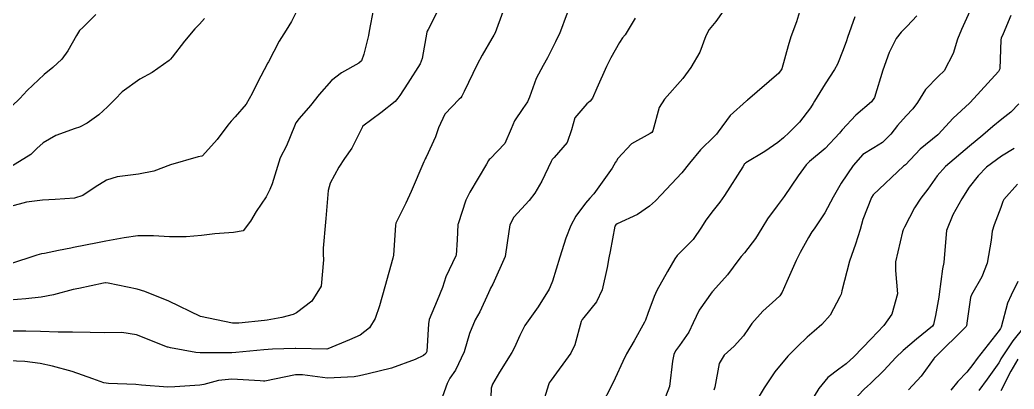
# Model space of a CAD drawing. Header units: metres. Extents: x 318500 to 325275, y 7408834 to 7428799.
# Drawn here: x 323542.6 to 323604.8, y 7420060.9 to 7420084 of the extents above; entities that cross this region are included whole.
import ezdxf

# ---------------------------------------------------------------- set-up
doc = ezdxf.new("R2010")
doc.units = ezdxf.units.M
doc.header["$MEASUREMENT"] = 0
for name, color, linetype in [('Curvas de Nivel 1m', 11, 'Continuous'), ('Curvas de Nivel 5m', 15, 'Continuous'), ('Vias Primárias', 230, 'Continuous')]:
    doc.layers.add(name, color=color, linetype=linetype)

msp = doc.modelspace()

# ---------------------------------------------------------------- linework, layer by layer
at = {"layer": 'Curvas de Nivel 1m', "flags": 128}
for points, elevation in [([(323560.155, 7420085.06), (323559.59, 7420083.927), (323559.251, 7420083.383), (323558.814, 7420082.695), (323558.139, 7420081.399), (323558.099, 7420081.329), (323557.43, 7420080.063), (323557.123, 7420079.41), (323556.743, 7420078.74), (323556.058, 7420077.946), (323555.799, 7420077.679), (323555.6, 7420077.427), (323554.935, 7420076.538), (323554.021, 7420075.517), (323553.978, 7420075.494), (323553.739, 7420075.454), (323552.015, 7420074.937), (323550.956, 7420074.545), (323550.009, 7420074.366), (323548.673, 7420074.186), (323548.004, 7420073.975), (323547.295, 7420073.541), (323546.515, 7420073.03), (323545.989, 7420072.855), (323544.786, 7420072.774), (323543.987, 7420072.739), (323542.983, 7420072.597), (323541.981, 7420072.338)], 763), ([(323591.51, 7420084.95), (323591.201, 7420083.897), (323590.858, 7420082.959), (323590.678, 7420082.405), (323590.274, 7420080.967), (323590.097, 7420080.678), (323588.132, 7420078.999), (323588.104, 7420078.975), (323588.079, 7420078.964), (323587.046, 7420078.029), (323586.298, 7420077.018), (323586.195, 7420076.871), (323586.045, 7420076.713), (323585.184, 7420075.882), (323584.507, 7420075.043), (323584.014, 7420074.442), (323582.739, 7420073.069), (323582.371, 7420072.698), (323581.989, 7420072.36), (323581.237, 7420071.831), (323579.972, 7420071.247), (323579.881, 7420071.191), (323579.833, 7420071.102), (323579.539, 7420069.513), (323579.453, 7420069.107), (323579.34, 7420068.515), (323579.029, 7420067.113), (323578.673, 7420066.354), (323577.894, 7420065.386), (323577.781, 7420065.243), (323577.73, 7420065.132), (323577.33, 7420063.676), (323577.072, 7420063.142), (323575.843, 7420061.448), (323575.726, 7420061.277), (323575.676, 7420061.162), (323575.241, 7420059.743)], 756), ([(323602.16, 7420084.81), (323601.533, 7420083.426), (323601.287, 7420082.823), (323601.017, 7420081.926), (323600.439, 7420080.835), (323600.097, 7420080.507), (323599.279, 7420079.658), (323598.776, 7420078.853), (323598.486, 7420078.444), (323598.067, 7420078.013), (323597.52, 7420077.406), (323597.104, 7420076.874), (323596.58, 7420076.343), (323596.037, 7420076.017), (323595.348, 7420075.583), (323594.745, 7420074.909), (323594.009, 7420073.793), (323593.497, 7420072.925), (323592.973, 7420071.942), (323592.306, 7420070.937), (323592.168, 7420070.737), (323591.962, 7420070.391), (323591.437, 7420069.459), (323591.178, 7420068.951), (323590.597, 7420067.631), (323590.303, 7420066.964), (323590.149, 7420066.734), (323589.913, 7420066.51), (323589.104, 7420065.78), (323588.399, 7420064.992), (323588.19, 7420064.691), (323587.879, 7420064.237), (323587.297, 7420063.577), (323586.67, 7420063.012), (323586.364, 7420062.506), (323586.079, 7420061.018), (323586.026, 7420060.829)], 753), ([(323576.851, 7420084.448), (323576.363, 7420083.157), (323576.289, 7420082.996), (323576.122, 7420082.657), (323575.62, 7420081.652), (323575.346, 7420081.168), (323574.912, 7420080.352), (323574.479, 7420079.176), (323574.362, 7420078.89), (323574.07, 7420078.483), (323573.536, 7420077.709), (323573.335, 7420077.191), (323572.949, 7420076.283), (323572.022, 7420075.322), (323571.96, 7420075.272), (323571.913, 7420075.212), (323571.791, 7420074.987), (323570.747, 7420073.229), (323570.491, 7420072.734), (323570.01, 7420071.239), (323570.005, 7420071.204), (323569.955, 7420070.24), (323569.895, 7420069.286), (323569.881, 7420069.241), (323569.246, 7420067.928), (323569.035, 7420067.249), (323568.714, 7420066.446), (323568.213, 7420065.257), (323568.16, 7420064.984), (323568.066, 7420063.258), (323568.003, 7420063.114), (323567.857, 7420062.994), (323567.328, 7420062.742), (323565.849, 7420062.201), (323564.386, 7420061.853), (323563.844, 7420061.727), (323563.508, 7420061.658), (323561.842, 7420061.578), (323560.266, 7420061.785), (323559.844, 7420061.785), (323557.924, 7420061.399), (323557.861, 7420061.379), (323557.84, 7420061.379), (323557.627, 7420061.402), (323555.841, 7420061.517), (323555.005, 7420061.433), (323554.101, 7420061.181), (323553.835, 7420061.139), (323552.277, 7420061.03), (323551.833, 7420061.011), (323550.188, 7420061.142), (323549.835, 7420061.17), (323548.119, 7420061.242), (323547.836, 7420061.294), (323547.137, 7420061.537), (323545.844, 7420061.988), (323544.612, 7420062.333), (323543.849, 7420062.493), (323542.878, 7420062.623), (323541.851, 7420062.668)], 759), ([(323568.757, 7420084.648), (323568.132, 7420083.42), (323568.08, 7420083.312), (323568.065, 7420083.261), (323567.76, 7420081.611), (323567.633, 7420081.267), (323566.878, 7420080.069), (323566.361, 7420079.286), (323566.252, 7420079.113), (323566.074, 7420078.908), (323565.174, 7420078.193), (323564.051, 7420077.361), (323564.029, 7420077.342), (323564.022, 7420077.32), (323563.37, 7420075.986), (323562.911, 7420075.331), (323562.547, 7420074.802), (323562.005, 7420073.795), (323561.877, 7420073.342), (323561.735, 7420071.583), (323561.716, 7420071.344), (323561.573, 7420069.718), (323561.568, 7420069.346), (323561.59, 7420068.999), (323561.446, 7420067.347), (323560.858, 7420066.404), (323559.894, 7420065.663), (323559.696, 7420065.57), (323558.969, 7420065.384), (323558.069, 7420065.215), (323557.887, 7420065.19), (323556.285, 7420065.014), (323555.884, 7420065.025), (323553.89, 7420065.45), (323551.904, 7420066.397), (323550.393, 7420067.015), (323549.915, 7420067.153), (323548.106, 7420067.527), (323547.943, 7420067.552), (323547.92, 7420067.555), (323547.81, 7420067.532), (323546.266, 7420067.204), (323545.914, 7420067.126), (323544.675, 7420066.802), (323543.906, 7420066.642), (323542.957, 7420066.541), (323541.903, 7420066.456)], 761), ([(323564.726, 7420084.737), (323564.449, 7420083.315), (323564.395, 7420083.047), (323564.109, 7420081.888), (323563.959, 7420081.464), (323563.792, 7420081.323), (323562.71, 7420080.718), (323562.089, 7420080.227), (323561.31, 7420079.352), (323560.773, 7420078.656), (323560.057, 7420077.854), (323559.857, 7420077.568), (323559.774, 7420077.374), (323559.268, 7420076.145), (323558.879, 7420075.387), (323558.367, 7420073.758), (323558.234, 7420073.396), (323557.993, 7420072.943), (323557.367, 7420072.019), (323557.017, 7420071.41), (323556.563, 7420070.812), (323555.959, 7420070.7), (323554.775, 7420070.62), (323553.956, 7420070.51), (323552.996, 7420070.423), (323551.954, 7420070.429), (323550.943, 7420070.502), (323549.955, 7420070.49), (323549.099, 7420070.367), (323547.95, 7420070.164), (323547.429, 7420070.057), (323545.943, 7420069.76), (323545.775, 7420069.729), (323544.986, 7420069.57), (323544.118, 7420069.398), (323543.938, 7420069.358), (323543.629, 7420069.277), (323541.931, 7420068.721)], 762), ([(323581.11, 7420084.126), (323580.465, 7420083.097), (323580.317, 7420082.908), (323580.123, 7420082.609), (323579.573, 7420081.643), (323579.306, 7420081.112), (323578.704, 7420079.739), (323578.424, 7420079.125), (323578.274, 7420078.93), (323578.075, 7420078.767), (323577.322, 7420077.88), (323577.108, 7420077.144), (323576.836, 7420076.35), (323576.024, 7420075.394), (323575.906, 7420075.277), (323575.842, 7420075.162), (323575.259, 7420073.916), (323574.81, 7420073.172), (323574.466, 7420072.702), (323573.985, 7420072.192), (323573.504, 7420071.66), (323573.245, 7420071.191), (323573.097, 7420070.049), (323572.952, 7420069.195), (323572.192, 7420067.475), (323572.051, 7420067.208), (323572.009, 7420067.118), (323571.916, 7420066.921), (323571.375, 7420065.741), (323571.079, 7420065.222), (323570.73, 7420064.374), (323570.405, 7420063.232), (323569.848, 7420062.073), (323569.502, 7420061.585), (323569.336, 7420061.245), (323568.944, 7420060.128)], 758), ([(323586.605, 7420084.563), (323586.143, 7420083.917), (323585.741, 7420083.421), (323585.524, 7420083.029), (323585.147, 7420082.002), (323584.596, 7420081.043), (323584.093, 7420080.357), (323582.946, 7420079.067), (323582.606, 7420078.538), (323582.197, 7420077.078), (323582.148, 7420076.979), (323582.047, 7420076.91), (323580.867, 7420076.263), (323580.024, 7420075.342), (323579.927, 7420075.196), (323579.867, 7420075.102), (323579.651, 7420074.741), (323578.523, 7420073.122), (323578.273, 7420072.849), (323577.991, 7420072.543), (323577.393, 7420071.725), (323577.076, 7420071.143), (323576.767, 7420070.339), (323576.389, 7420069.153), (323575.925, 7420067.665), (323575.787, 7420067.296), (323575.717, 7420067.162), (323575.025, 7420066.047), (323574.393, 7420065.175), (323574.191, 7420064.871), (323573.876, 7420064.251), (323573.544, 7420063.506), (323573.372, 7420063.187), (323572.609, 7420061.96), (323572.162, 7420061.205), (323572.094, 7420060.948), (323572.027, 7420059.207)], 757), ([(323598.735, 7420084.271), (323598.141, 7420083.623), (323597.748, 7420083.254), (323597.447, 7420082.87), (323597.002, 7420081.991), (323596.606, 7420080.882), (323596.083, 7420079.173), (323595.888, 7420078.893), (323594.922, 7420078.053), (323594.053, 7420077.141), (323593.963, 7420077.009), (323593.898, 7420076.922), (323592.988, 7420075.978), (323592.023, 7420075.158), (323591.906, 7420075.057), (323591.807, 7420074.943), (323591.307, 7420074.245), (323590.421, 7420072.964), (323590.247, 7420072.716), (323589.991, 7420072.377), (323589.392, 7420071.566), (323589.036, 7420070.984), (323588.629, 7420070.321), (323587.947, 7420069.436), (323587.746, 7420069.199), (323587.597, 7420069.003), (323586.889, 7420068.052), (323585.962, 7420067.02), (323585.942, 7420066.997), (323585.919, 7420066.978), (323585.103, 7420065.831), (323584.729, 7420065.037), (323584.454, 7420064.469), (323583.868, 7420063.614), (323583.63, 7420063.287), (323583.53, 7420063.055), (323583.447, 7420062.647), (323583.261, 7420061.059), (323582.847, 7420060.042)], 754), ([(323604.63, 7420084.298), (323604.136, 7420083.15), (323604.022, 7420082.891), (323603.997, 7420082.782), (323603.928, 7420080.958), (323603.85, 7420080.784), (323602.08, 7420078.845), (323602.044, 7420078.811), (323601.015, 7420077.876), (323600.073, 7420076.84), (323600.05, 7420076.818), (323598.952, 7420075.935), (323598.021, 7420074.951), (323597.974, 7420074.908), (323597.912, 7420074.862), (323596.002, 7420073.056), (323595.897, 7420072.892), (323595.365, 7420071.513), (323595.182, 7420070.902), (323594.894, 7420069.967), (323594.531, 7420068.911), (323594.046, 7420067.043), (323594.022, 7420066.918), (323593.998, 7420066.84), (323593.916, 7420066.663), (323593.303, 7420065.522), (323592.793, 7420064.931), (323592.303, 7420064.519), (323591.878, 7420064.146), (323591.261, 7420063.558), (323590.668, 7420062.958), (323589.85, 7420061.975), (323589.172, 7420060.98), (323588.675, 7420060.14)], 752), ([(323554.14, 7420084.114), (323553.832, 7420083.757), (323553.531, 7420083.459), (323552.887, 7420082.7), (323552.103, 7420081.69), (323552.01, 7420081.573), (323551.935, 7420081.482), (323550.865, 7420080.72), (323550.088, 7420080.318), (323548.988, 7420079.516), (323548.543, 7420079.053), (323548.066, 7420078.578), (323547.513, 7420078.084), (323546.792, 7420077.549), (323546.302, 7420077.3), (323546.045, 7420077.215), (323544.832, 7420076.778), (323544.031, 7420076.33), (323543.648, 7420075.963), (323543.273, 7420075.591), (323542.012, 7420074.824)], 764), ([(323605.113, 7420078.77), (323604.612, 7420078.235), (323604.065, 7420077.803), (323603.494, 7420077.353), (323602.865, 7420076.798), (323602.043, 7420076.117), (323600.53, 7420074.832), (323600.014, 7420074.245), (323599.426, 7420073.425), (323598.993, 7420072.85), (323598.599, 7420072.246), (323597.973, 7420071.031), (323597.912, 7420070.92), (323597.884, 7420070.861), (323597.844, 7420070.738), (323597.395, 7420068.868), (323597.399, 7420068.325), (323597.517, 7420066.866), (323597.175, 7420065.596), (323596.676, 7420064.878), (323595.882, 7420064.045), (323594.787, 7420062.906), (323594.308, 7420062.468), (323593.858, 7420062.147), (323593.156, 7420061.618), (323592.607, 7420060.932), (323592.311, 7420060.457)], 751), ([(323605.044, 7420073.741), (323604.193, 7420072.778), (323604.128, 7420072.649), (323603.992, 7420072.262), (323603.572, 7420071.19), (323603.461, 7420070.788), (323603.396, 7420070.22), (323603.137, 7420068.792), (323602.798, 7420067.936), (323602.153, 7420066.806), (323602.094, 7420066.631), (323601.895, 7420065.172), (323601.855, 7420064.846), (323601.835, 7420064.811), (323599.87, 7420062.881), (323599.848, 7420062.863), (323599.828, 7420062.84), (323599.002, 7420061.7), (323598.224, 7420060.856)], 749), ([(323605.062, 7420067.64), (323604.635, 7420066.773), (323604.413, 7420066.275), (323604.026, 7420064.779), (323603.983, 7420064.686), (323603.888, 7420064.566), (323602.513, 7420062.8), (323602.242, 7420062.426), (323601.857, 7420061.948), (323601.298, 7420061.368), (323600.863, 7420060.825)], 748), ([(323605.43, 7420064.765), (323604.743, 7420063.909), (323604.001, 7420062.779), (323603.956, 7420062.691), (323603.866, 7420062.545), (323603.133, 7420061.509), (323602.622, 7420060.798)], 747), ([(323605.057, 7420062.768), (323604.615, 7420062.016), (323604.002, 7420060.778)], 746)]:
    msp.add_lwpolyline(points, dxfattribs=dict(at, elevation=elevation))
at = {"layer": 'Curvas de Nivel 5m', "flags": 128}
for points, elevation in [([(323572.815, 7420084.535), (323572.329, 7420083.207), (323572.259, 7420083.077), (323572.125, 7420082.857), (323571.519, 7420081.808), (323571.215, 7420081.223), (323570.389, 7420079.541), (323570.25, 7420079.237), (323570.181, 7420079.136), (323570.077, 7420079.051), (323569.188, 7420078.123), (323568.797, 7420077.253), (323568.605, 7420076.691), (323568.022, 7420075.422), (323567.963, 7420075.319), (323567.93, 7420075.261), (323567.879, 7420075.122), (323567.085, 7420073.274), (323566.736, 7420072.532), (323566.126, 7420071.288), (323566.095, 7420071.161), (323565.978, 7420069.289), (323565.938, 7420069.087), (323565.429, 7420067.297), (323565.094, 7420066.11), (323564.813, 7420065.306), (323564.462, 7420064.731), (323563.874, 7420064.269), (323563.226, 7420063.97), (323561.861, 7420063.408), (323561.8, 7420063.402), (323559.861, 7420063.426), (323559.806, 7420063.426), (323558.392, 7420063.392), (323557.86, 7420063.358), (323556.097, 7420063.178), (323555.857, 7420063.162), (323555.59, 7420063.157), (323553.857, 7420063.17), (323553.595, 7420063.192), (323552.008, 7420063.478), (323551.86, 7420063.511), (323551.815, 7420063.526), (323549.872, 7420064.282), (323548.956, 7420064.431), (323547.873, 7420064.409), (323546.979, 7420064.433), (323545.874, 7420064.457), (323544.985, 7420064.451), (323543.874, 7420064.498), (323542.947, 7420064.521), (323541.874, 7420064.515)], 760), ([(323547.326, 7420084.358), (323546.512, 7420083.554), (323546.319, 7420083.365), (323546.122, 7420083.048), (323545.581, 7420082.093), (323545.208, 7420081.569), (323544.635, 7420081.034), (323544.09, 7420080.612), (323543.038, 7420079.596), (323542.58, 7420079.095), (323542.065, 7420078.62)], 765), ([(323594.849, 7420084.21), (323594.396, 7420082.916), (323594.33, 7420082.714), (323594.118, 7420082.14), (323593.767, 7420081.261), (323593.589, 7420080.925), (323593.002, 7420080.02), (323592.331, 7420078.937), (323592.236, 7420078.78), (323592.074, 7420078.52), (323591.392, 7420077.618), (323590.738, 7420076.96), (323590.38, 7420076.63), (323590.041, 7420076.339), (323589.227, 7420075.788), (323588.021, 7420075.073), (323587.985, 7420075.036), (323587.955, 7420075.001), (323587.842, 7420074.825), (323586.704, 7420073.013), (323586.411, 7420072.599), (323585.986, 7420072.078), (323585.534, 7420071.469), (323585.258, 7420071.031), (323584.726, 7420070.271), (323583.946, 7420069.462), (323583.732, 7420069.264), (323583.578, 7420069.055), (323583.126, 7420068.256), (323582.463, 7420067.072), (323582.287, 7420066.702), (323581.898, 7420065.633), (323581.753, 7420065.221), (323581.688, 7420065.082), (323581.037, 7420063.924), (323580.567, 7420063.093), (323580.326, 7420062.624), (323579.845, 7420061.582), (323579.61, 7420061.103), (323579.016, 7420059.918)], 755), ([(323604.838, 7420075.976), (323604.037, 7420075.491), (323603.104, 7420074.794), (323602.575, 7420074.248), (323602.011, 7420073.537), (323601.546, 7420072.817), (323601, 7420071.81), (323600.585, 7420070.831), (323600.471, 7420069.348), (323600.437, 7420068.833), (323600.352, 7420068.425), (323600.13, 7420066.837), (323600.105, 7420066.649), (323599.9, 7420065.495), (323599.788, 7420064.945), (323599.718, 7420064.842), (323598.716, 7420064.018), (323597.875, 7420063.318), (323597.412, 7420062.867), (323596.677, 7420062.058), (323595.845, 7420061.249), (323595.652, 7420061.083), (323595.447, 7420060.896), (323594.669, 7420060.066)], 750)]:
    msp.add_lwpolyline(points, dxfattribs=dict(at, elevation=elevation))
at = {"layer": 'Vias Primárias'}
for points in [[(323415.833, 7419583.302), (323419.047, 7419572.746), (323421.03, 7419562.086), (323421.351, 7419557.374), (323421.618, 7419546.016), (323420.655, 7419534.774), (323419.854, 7419529.552), (323419.495, 7419524.986, 0.238184), (323422.135, 7419522.665), (323425.333, 7419521.775), (323439.384, 7419519.04), (323447.038, 7419517.341, 0.392019), (323449.506, 7419518.783), (323449.894, 7419520.081), (323454.112, 7419536.783), (323456.933, 7419548.508), (323462.14, 7419572.405), (323463.204, 7419579.599, 0.075507), (323463.151, 7419593.445, 0), (323461.926, 7419601.304, 0.173993), (323443.828, 7419629.608, 0.279998), (323404.325, 7419640.182, 0.277838)], [(323934.92, 7420316.776, 0), (323936.242, 7420308.849)], [(323728.019, 7420213.466), (323726.156, 7420199.325), (323724.194, 7420185.89), (323722.081, 7420172.153), (323720.069, 7420159.023, -0.082777), (323715.644, 7420145.548, 0), (323709.04, 7420132.939), (323702.659, 7420122.146), (323696.32, 7420110.065), (323690.785, 7420099.697), (323682.335, 7420084.311), (323677.607, 7420075.496), (323671.716, 7420065.637), (323666.887, 7420057.537), (323661.353, 7420050.187), (323655.11, 7420042.034), (323644.549, 7420030.718), (323637.956, 7420023.973), (323627.844, 7420014.716, 0.061224)], [(323939.281, 7420278.615, 0), (323933.27, 7420270.921)], [(323840.737, 7420005.613, 0), (323839.679, 7420000.995, -0.226003)], [(323831.088, 7420001.787, 0), (323833.844, 7420008.443, 0.220888)]]:
    msp.add_lwpolyline(points, format="xyb", dxfattribs=at)

doc.saveas('drawing.dxf')
